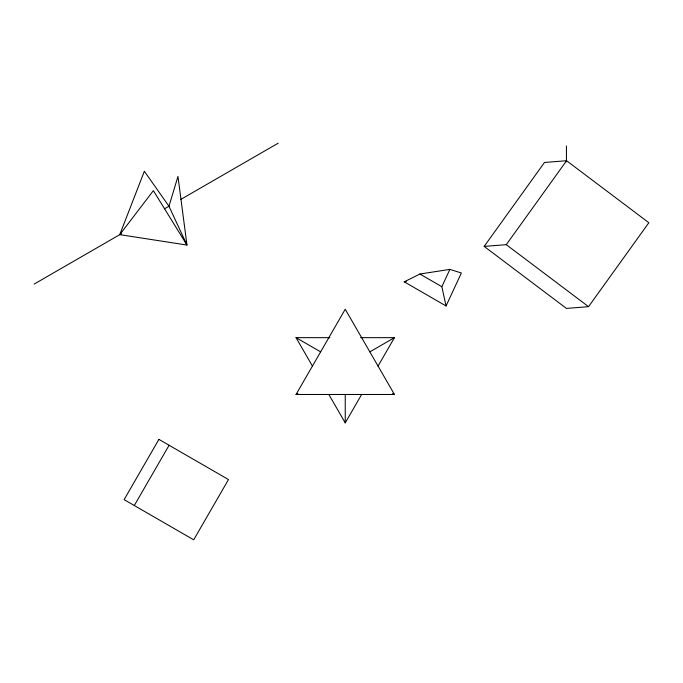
<?xml version="1.0" encoding="UTF-8"?>
<svg xmlns="http://www.w3.org/2000/svg" width="683" height="683" viewBox="0 0 683 683"><rect width="100%" height="100%" fill="white"/><g stroke="black" fill="none" stroke-linecap="round" stroke-linejoin="round"><path stroke-width="1.02" d="M119.764 234.653L144.361 171.254L168.966 206.249L186.971 245.052L119.764 234.653L153.368 190.651L186.971 245.052L177.964 176.445L168.966 206.249L164.407 208.878M446.059 305.975L441.85 286.698L449.884 269.392L461.366 272.995L446.059 305.975L404.234 281.831L419.917 274.028L449.884 269.392M134.303 505.522L169.094 445.265M296.038 394.475L345.239 309.254L394.441 394.475L296.038 394.475L297.865 393.425M328.839 394.475L345.239 422.879L361.64 394.475M378.041 366.071L394.441 337.658L360.59 337.658M484.17 246.409L544.479 162.469L566.583 160.727L648.85 222.726L588.541 306.667L566.438 308.417L484.17 246.409L506.274 244.668L588.541 306.667M506.274 244.668L566.583 160.727M34.15 284.085L121.583 233.603M180.893 199.359L278.186 143.182M369.844 351.865L394.441 337.658M404.234 281.831L406.308 281.507M312.438 366.071L296.038 337.658L329.898 337.658M419.917 274.028L441.85 286.698M296.038 337.658L320.643 351.865M392.623 393.425L394.441 394.475M566.438 145.931L566.438 161.862M345.239 394.475L345.239 422.879M158.908 439.382L124.118 499.64L193.699 539.818L228.489 479.551L158.908 439.382"/></g></svg>
